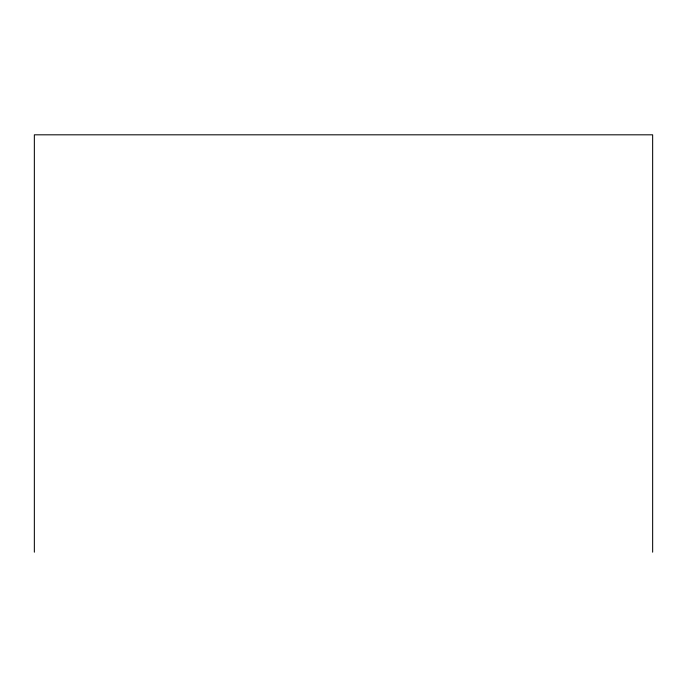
<?xml version="1.0" encoding="UTF-8"?>
<svg xmlns="http://www.w3.org/2000/svg" width="687" height="687" viewBox="0 0 687 687"><rect width="100%" height="100%" fill="white"/><g stroke="black" fill="none" stroke-linecap="round" stroke-linejoin="round"><path stroke-width="1.03" d="M652.65 552.185L652.65 134.815L34.35 134.815L34.35 552.185"/></g></svg>
